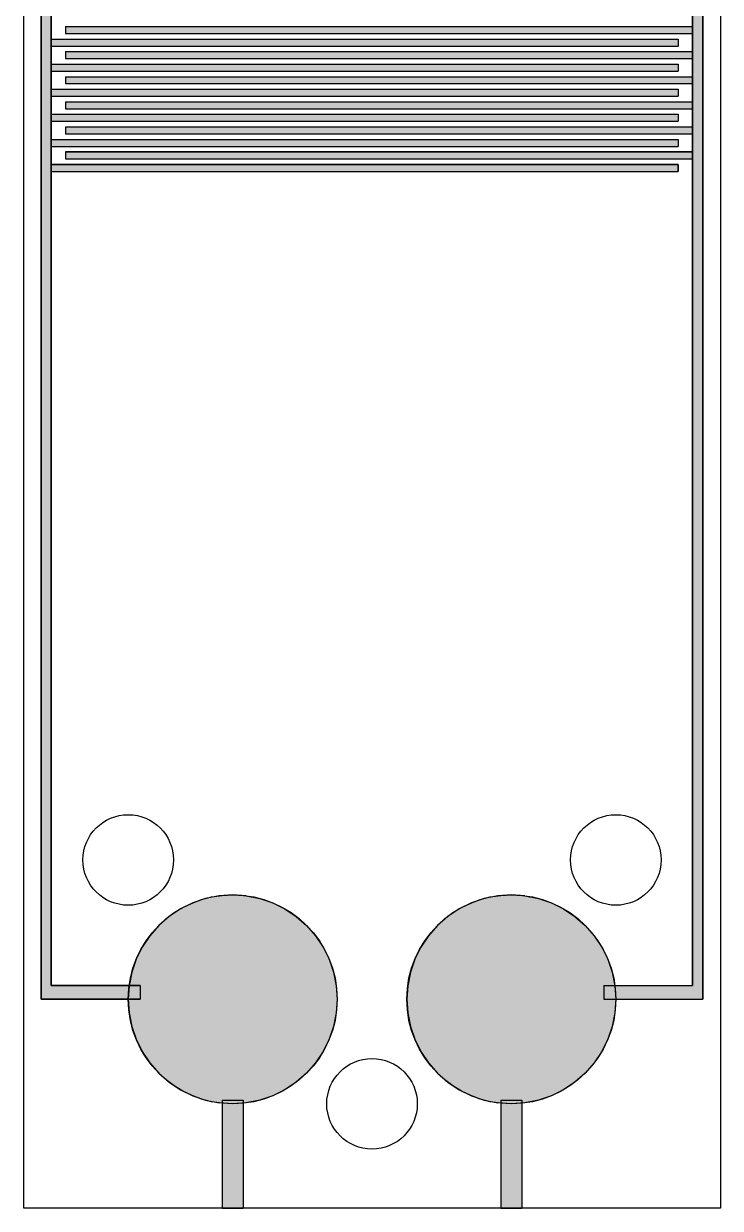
# Model space of a CAD drawing. Extents: x 1124.7 to 1190.6, y 740.2 to 817.2.
# Drawn here: x 1147.77 to 1157.77, y 740.32 to 757.32 of the extents above; entities that cross this region are included whole.
import ezdxf

# ---------------------------------------------------------------- set-up
doc = ezdxf.new("R2010")
doc.units = 0
doc.header["$MEASUREMENT"] = 0
doc.layers.get('0').update_dxf_attribs({"linetype": 'CONTINUOUS'})

# ---------------------------------------------------------------- blocks, each defined once
blk = doc.blocks.new('*U107')
at = {"linetype": 'Continuous'}
for p, q in [((1227.262, 454.012), (1227.086, 453.925)), ((1227.447, 454.075), (1227.262, 454.012)), ((1227.64, 454.113), (1227.447, 454.075)), ((1227.836, 454.126), (1227.64, 454.113)), ((1228.031, 454.113), (1227.836, 454.126)), ((1228.031, 454.113), (1228.224, 454.075)), ((1228.224, 454.075), (1228.41, 454.012)), ((1228.41, 454.012), (1228.586, 453.925)), ((1231.262, 454.012), (1231.086, 453.925)), ((1231.447, 454.075), (1231.262, 454.012)), ((1231.64, 454.113), (1231.447, 454.075)), ((1231.836, 454.126), (1231.64, 454.113)), ((1232.031, 454.113), (1231.836, 454.126)), ((1232.031, 454.113), (1232.224, 454.075)), ((1232.224, 454.075), (1232.41, 454.012)), ((1232.41, 454.012), (1232.586, 453.925)), ((1227.086, 453.925), (1226.923, 453.816)), ((1228.586, 453.925), (1228.749, 453.816)), ((1231.086, 453.925), (1230.923, 453.816)), ((1232.586, 453.925), (1232.749, 453.816)), ((1226.775, 453.686), (1226.646, 453.539)), ((1226.923, 453.816), (1226.775, 453.686)), ((1228.749, 453.816), (1228.896, 453.686)), ((1228.896, 453.686), (1229.026, 453.539)), ((1230.775, 453.686), (1230.646, 453.539)), ((1230.923, 453.816), (1230.775, 453.686)), ((1232.749, 453.816), (1232.896, 453.686)), ((1232.896, 453.686), (1233.026, 453.539)), ((1226.646, 453.539), (1226.537, 453.376)), ((1229.026, 453.539), (1229.135, 453.376)), ((1230.646, 453.539), (1230.537, 453.376)), ((1233.026, 453.539), (1233.135, 453.376)), ((1226.537, 453.376), (1226.45, 453.2)), ((1229.135, 453.376), (1229.221, 453.2)), ((1230.537, 453.376), (1230.45, 453.2)), ((1233.135, 453.376), (1233.221, 453.2)), ((1226.45, 453.2), (1226.387, 453.014)), ((1229.221, 453.2), (1229.285, 453.014)), ((1230.45, 453.2), (1230.387, 453.014)), ((1233.221, 453.2), (1233.285, 453.014)), ((1226.387, 453.014), (1226.348, 452.821)), ((1229.285, 453.014), (1229.323, 452.821)), ((1230.387, 453.014), (1230.348, 452.821)), ((1233.285, 453.014), (1233.323, 452.821)), ((1226.348, 452.821), (1226.336, 452.626)), ((1229.323, 452.821), (1229.336, 452.626)), ((1230.348, 452.821), (1230.336, 452.626)), ((1233.323, 452.821), (1233.336, 452.626)), ((1226.336, 452.626), (1226.348, 452.43)), ((1229.336, 452.626), (1229.323, 452.43)), ((1230.336, 452.626), (1230.348, 452.43)), ((1233.336, 452.626), (1233.323, 452.43)), ((1226.348, 452.43), (1226.387, 452.237)), ((1229.323, 452.43), (1229.285, 452.237)), ((1230.348, 452.43), (1230.387, 452.237)), ((1233.323, 452.43), (1233.285, 452.237)), ((1226.387, 452.237), (1226.45, 452.052)), ((1229.285, 452.237), (1229.221, 452.052)), ((1230.387, 452.237), (1230.45, 452.052)), ((1233.285, 452.237), (1233.221, 452.052)), ((1226.45, 452.052), (1226.537, 451.876)), ((1229.221, 452.052), (1229.135, 451.876)), ((1230.45, 452.052), (1230.537, 451.876)), ((1233.221, 452.052), (1233.135, 451.876)), ((1226.537, 451.876), (1226.646, 451.713)), ((1229.135, 451.876), (1229.026, 451.713)), ((1230.537, 451.876), (1230.646, 451.713)), ((1233.135, 451.876), (1233.026, 451.713)), ((1226.646, 451.713), (1226.775, 451.565)), ((1229.026, 451.713), (1228.896, 451.565)), ((1230.646, 451.713), (1230.775, 451.565)), ((1233.026, 451.713), (1232.896, 451.565)), ((1226.775, 451.565), (1226.923, 451.436)), ((1228.896, 451.565), (1228.749, 451.436)), ((1230.775, 451.565), (1230.923, 451.436)), ((1232.896, 451.565), (1232.749, 451.436)), ((1226.923, 451.436), (1227.086, 451.327)), ((1227.086, 451.327), (1227.262, 451.24)), ((1228.586, 451.327), (1228.41, 451.24)), ((1228.749, 451.436), (1228.586, 451.327)), ((1230.923, 451.436), (1231.086, 451.327)), ((1231.086, 451.327), (1231.262, 451.24)), ((1232.586, 451.327), (1232.41, 451.24)), ((1232.749, 451.436), (1232.586, 451.327)), ((1227.262, 451.24), (1227.447, 451.177)), ((1227.447, 451.177), (1227.64, 451.139)), ((1227.836, 451.126), (1227.64, 451.139)), ((1228.031, 451.139), (1227.836, 451.126)), ((1228.224, 451.177), (1228.031, 451.139)), ((1228.41, 451.24), (1228.224, 451.177)), ((1231.262, 451.24), (1231.447, 451.177)), ((1231.447, 451.177), (1231.64, 451.139)), ((1231.836, 451.126), (1231.64, 451.139)), ((1232.031, 451.139), (1231.836, 451.126)), ((1232.224, 451.177), (1232.031, 451.139)), ((1232.41, 451.24), (1232.224, 451.177))]:
    blk.add_line(p, q, dxfattribs=at)
for points in [[(1227.262, 454.012), (1227.086, 453.925), (1228.586, 453.925)], [(1227.447, 454.075), (1227.262, 454.012), (1228.41, 454.012)], [(1227.64, 454.113), (1227.447, 454.075), (1228.224, 454.075)], [(1227.836, 454.126), (1227.64, 454.113), (1228.031, 454.113)], [(1231.262, 454.012), (1231.086, 453.925), (1232.586, 453.925)], [(1231.447, 454.075), (1231.262, 454.012), (1232.41, 454.012)], [(1231.64, 454.113), (1231.447, 454.075), (1232.224, 454.075)], [(1231.836, 454.126), (1231.64, 454.113), (1232.031, 454.113)], [(1227.086, 453.925), (1226.923, 453.816), (1228.749, 453.816)], [(1231.086, 453.925), (1230.923, 453.816), (1232.749, 453.816)], [(1226.775, 453.686), (1226.646, 453.539), (1229.026, 453.539)], [(1226.923, 453.816), (1226.775, 453.686), (1228.896, 453.686)], [(1230.775, 453.686), (1230.646, 453.539), (1233.026, 453.539)], [(1230.923, 453.816), (1230.775, 453.686), (1232.896, 453.686)], [(1226.646, 453.539), (1226.537, 453.376), (1229.135, 453.376)], [(1230.646, 453.539), (1230.537, 453.376), (1233.135, 453.376)], [(1226.537, 453.376), (1226.45, 453.2), (1229.221, 453.2)], [(1230.537, 453.376), (1230.45, 453.2), (1233.221, 453.2)], [(1226.45, 453.2), (1226.387, 453.014), (1229.285, 453.014)], [(1230.45, 453.2), (1230.387, 453.014), (1233.285, 453.014)], [(1226.387, 453.014), (1226.348, 452.821), (1229.323, 452.821)], [(1230.387, 453.014), (1230.348, 452.821), (1233.323, 452.821)], [(1226.348, 452.821), (1226.336, 452.626), (1229.336, 452.626)], [(1230.348, 452.821), (1230.336, 452.626), (1233.336, 452.626)], [(1226.336, 452.626), (1226.348, 452.43), (1229.323, 452.43)], [(1230.336, 452.626), (1230.348, 452.43), (1233.323, 452.43)], [(1226.348, 452.43), (1226.387, 452.237), (1229.285, 452.237)], [(1230.348, 452.43), (1230.387, 452.237), (1233.285, 452.237)], [(1226.387, 452.237), (1226.45, 452.052), (1229.221, 452.052)], [(1230.387, 452.237), (1230.45, 452.052), (1233.221, 452.052)], [(1226.45, 452.052), (1226.537, 451.876), (1229.135, 451.876)], [(1230.45, 452.052), (1230.537, 451.876), (1233.135, 451.876)], [(1226.537, 451.876), (1226.646, 451.713), (1229.026, 451.713)], [(1230.537, 451.876), (1230.646, 451.713), (1233.026, 451.713)], [(1226.646, 451.713), (1226.775, 451.565), (1228.896, 451.565)], [(1230.646, 451.713), (1230.775, 451.565), (1232.896, 451.565)], [(1226.775, 451.565), (1226.923, 451.436), (1228.749, 451.436)], [(1230.775, 451.565), (1230.923, 451.436), (1232.749, 451.436)], [(1226.923, 451.436), (1227.086, 451.327), (1228.586, 451.327)], [(1227.086, 451.327), (1227.262, 451.24), (1228.41, 451.24)], [(1230.923, 451.436), (1231.086, 451.327), (1232.586, 451.327)], [(1231.086, 451.327), (1231.262, 451.24), (1232.41, 451.24)], [(1227.262, 451.24), (1227.447, 451.177), (1228.224, 451.177)], [(1227.447, 451.177), (1227.64, 451.139), (1228.031, 451.139)], [(1231.262, 451.24), (1231.447, 451.177), (1232.224, 451.177)], [(1231.447, 451.177), (1231.64, 451.139), (1232.031, 451.139)]]:
    blk.add_solid(points, dxfattribs=at)
at = {"linetype": 'Continuous', "extrusion": (0, 0, -1)}
for points in [[(-1227.262, 454.012), (-1228.41, 454.012), (-1228.586, 453.925)], [(-1227.447, 454.075), (-1228.224, 454.075), (-1228.41, 454.012)], [(-1227.64, 454.113), (-1228.031, 454.113), (-1228.224, 454.075)], [(-1231.262, 454.012), (-1232.41, 454.012), (-1232.586, 453.925)], [(-1231.447, 454.075), (-1232.224, 454.075), (-1232.41, 454.012)], [(-1231.64, 454.113), (-1232.031, 454.113), (-1232.224, 454.075)], [(-1227.086, 453.925), (-1228.586, 453.925), (-1228.749, 453.816)], [(-1231.086, 453.925), (-1232.586, 453.925), (-1232.749, 453.816)], [(-1226.775, 453.686), (-1228.896, 453.686), (-1229.026, 453.539)], [(-1226.923, 453.816), (-1228.749, 453.816), (-1228.896, 453.686)], [(-1230.775, 453.686), (-1232.896, 453.686), (-1233.026, 453.539)], [(-1230.923, 453.816), (-1232.749, 453.816), (-1232.896, 453.686)], [(-1226.646, 453.539), (-1229.026, 453.539), (-1229.135, 453.376)], [(-1230.646, 453.539), (-1233.026, 453.539), (-1233.135, 453.376)], [(-1226.537, 453.376), (-1229.135, 453.376), (-1229.221, 453.2)], [(-1230.537, 453.376), (-1233.135, 453.376), (-1233.221, 453.2)], [(-1226.45, 453.2), (-1229.221, 453.2), (-1229.285, 453.014)], [(-1230.45, 453.2), (-1233.221, 453.2), (-1233.285, 453.014)], [(-1226.387, 453.014), (-1229.285, 453.014), (-1229.323, 452.821)], [(-1230.387, 453.014), (-1233.285, 453.014), (-1233.323, 452.821)], [(-1226.348, 452.821), (-1229.323, 452.821), (-1229.336, 452.626)], [(-1230.348, 452.821), (-1233.323, 452.821), (-1233.336, 452.626)], [(-1226.336, 452.626), (-1229.336, 452.626), (-1229.323, 452.43)], [(-1230.336, 452.626), (-1233.336, 452.626), (-1233.323, 452.43)], [(-1226.348, 452.43), (-1229.323, 452.43), (-1229.285, 452.237)], [(-1230.348, 452.43), (-1233.323, 452.43), (-1233.285, 452.237)], [(-1226.387, 452.237), (-1229.285, 452.237), (-1229.221, 452.052)], [(-1230.387, 452.237), (-1233.285, 452.237), (-1233.221, 452.052)], [(-1226.45, 452.052), (-1229.221, 452.052), (-1229.135, 451.876)], [(-1230.45, 452.052), (-1233.221, 452.052), (-1233.135, 451.876)], [(-1226.537, 451.876), (-1229.135, 451.876), (-1229.026, 451.713)], [(-1230.537, 451.876), (-1233.135, 451.876), (-1233.026, 451.713)], [(-1226.646, 451.713), (-1229.026, 451.713), (-1228.896, 451.565)], [(-1230.646, 451.713), (-1233.026, 451.713), (-1232.896, 451.565)], [(-1226.775, 451.565), (-1228.896, 451.565), (-1228.749, 451.436)], [(-1230.775, 451.565), (-1232.896, 451.565), (-1232.749, 451.436)], [(-1226.923, 451.436), (-1228.749, 451.436), (-1228.586, 451.327)], [(-1227.086, 451.327), (-1228.586, 451.327), (-1228.41, 451.24)], [(-1230.923, 451.436), (-1232.749, 451.436), (-1232.586, 451.327)], [(-1231.086, 451.327), (-1232.586, 451.327), (-1232.41, 451.24)], [(-1227.262, 451.24), (-1228.41, 451.24), (-1228.224, 451.177)], [(-1227.447, 451.177), (-1228.224, 451.177), (-1228.031, 451.139)], [(-1227.64, 451.139), (-1228.031, 451.139), (-1227.836, 451.126)], [(-1231.262, 451.24), (-1232.41, 451.24), (-1232.224, 451.177)], [(-1231.447, 451.177), (-1232.224, 451.177), (-1232.031, 451.139)], [(-1231.64, 451.139), (-1232.031, 451.139), (-1231.836, 451.126)]]:
    blk.add_solid(points, dxfattribs=at)
blk = doc.blocks.new('*U108')
at = {"linetype": 'Continuous'}
for p, q in [((1234.438, 479.019), (1234.586, 479.019)), ((1234.438, 479.019), (1234.438, 452.826)), ((1234.586, 479.019), (1234.586, 452.826)), ((1233.162, 452.826), (1234.438, 452.826)), ((1233.162, 452.826), (1233.162, 452.626)), ((1234.586, 452.826), (1234.586, 452.626)), ((1233.162, 452.626), (1234.586, 452.626))]:
    blk.add_line(p, q, dxfattribs=at)
for points in [[(1234.438, 479.019), (1234.438, 479.019), (1234.586, 479.019)], [(1234.438, 479.019), (1234.438, 452.826), (1234.586, 452.826)], [(1233.162, 452.826), (1233.162, 452.826), (1234.438, 452.826)], [(1233.162, 452.826), (1233.162, 452.626), (1234.586, 452.626)], [(1233.162, 452.626), (1233.162, 452.626), (1234.586, 452.626)]]:
    blk.add_solid(points, dxfattribs=at)
at = {"linetype": 'Continuous', "extrusion": (0, 0, -1)}
for points in [[(-1234.438, 479.019), (-1234.586, 479.019), (-1234.586, 452.826)], [(-1233.162, 452.826), (-1234.586, 452.826), (-1234.586, 452.626)]]:
    blk.add_solid(points, dxfattribs=at)
blk = doc.blocks.new('*U109')
at = {"linetype": 'Continuous'}
for p, q in [((1225.086, 479.019), (1225.231, 479.019)), ((1225.086, 479.019), (1225.086, 452.826)), ((1225.231, 479.019), (1225.231, 452.826)), ((1225.086, 452.826), (1225.086, 452.626)), ((1225.231, 452.826), (1226.506, 452.826)), ((1226.506, 452.826), (1226.506, 452.626)), ((1225.086, 452.626), (1226.506, 452.626))]:
    blk.add_line(p, q, dxfattribs=at)
for points in [[(1225.086, 479.019), (1225.086, 479.019), (1225.231, 479.019)], [(1225.086, 479.019), (1225.086, 452.826), (1225.231, 452.826)], [(1225.086, 452.826), (1225.086, 452.626), (1226.506, 452.626)], [(1225.231, 452.826), (1225.231, 452.826), (1226.506, 452.826)], [(1225.086, 452.626), (1225.086, 452.626), (1226.506, 452.626)]]:
    blk.add_solid(points, dxfattribs=at)
at = {"linetype": 'Continuous', "extrusion": (0, 0, -1)}
for points in [[(-1225.086, 479.019), (-1225.231, 479.019), (-1225.231, 452.826)], [(-1225.086, 452.826), (-1226.506, 452.826), (-1226.506, 452.626)]]:
    blk.add_solid(points, dxfattribs=at)
blk = doc.blocks.new('*U110')
at = {"linetype": 'Continuous'}
for p, q in [((1225.438, 464.789), (1234.438, 464.789)), ((1225.438, 464.789), (1225.438, 464.689)), ((1234.438, 464.789), (1234.438, 464.689)), ((1225.231, 464.609), (1234.231, 464.609)), ((1225.231, 464.609), (1225.231, 464.509)), ((1225.438, 464.689), (1234.438, 464.689)), ((1234.231, 464.609), (1234.231, 464.509)), ((1225.231, 464.509), (1234.231, 464.509))]:
    blk.add_line(p, q, dxfattribs=at)
for points in [[(1225.438, 464.789), (1225.438, 464.789), (1234.438, 464.789)], [(1225.438, 464.789), (1225.438, 464.689), (1234.438, 464.689)], [(1225.231, 464.609), (1225.231, 464.609), (1234.231, 464.609)], [(1225.231, 464.609), (1225.231, 464.509), (1234.231, 464.509)], [(1225.438, 464.689), (1225.438, 464.689), (1234.438, 464.689)], [(1225.231, 464.509), (1225.231, 464.509), (1234.231, 464.509)]]:
    blk.add_solid(points, dxfattribs=at)
at = {"linetype": 'Continuous', "extrusion": (0, 0, -1)}
for points in [[(-1225.438, 464.789), (-1234.438, 464.789), (-1234.438, 464.689)], [(-1225.231, 464.609), (-1234.231, 464.609), (-1234.231, 464.509)]]:
    blk.add_solid(points, dxfattribs=at)
blk = doc.blocks.new('*U111')
at = {"linetype": 'Continuous'}
for p, q in [((1225.438, 465.149), (1234.438, 465.149)), ((1225.438, 465.149), (1225.438, 465.049)), ((1225.438, 465.049), (1234.438, 465.049)), ((1234.438, 465.149), (1234.438, 465.049)), ((1225.231, 464.969), (1234.231, 464.969)), ((1225.231, 464.969), (1225.231, 464.869)), ((1234.231, 464.969), (1234.231, 464.869)), ((1225.231, 464.869), (1234.231, 464.869))]:
    blk.add_line(p, q, dxfattribs=at)
for points in [[(1225.438, 465.149), (1225.438, 465.149), (1234.438, 465.149)], [(1225.438, 465.149), (1225.438, 465.049), (1234.438, 465.049)], [(1225.438, 465.049), (1225.438, 465.049), (1234.438, 465.049)], [(1225.231, 464.969), (1225.231, 464.969), (1234.231, 464.969)], [(1225.231, 464.969), (1225.231, 464.869), (1234.231, 464.869)], [(1225.231, 464.869), (1225.231, 464.869), (1234.231, 464.869)]]:
    blk.add_solid(points, dxfattribs=at)
at = {"linetype": 'Continuous', "extrusion": (0, 0, -1)}
for points in [[(-1225.438, 465.149), (-1234.438, 465.149), (-1234.438, 465.049)], [(-1225.231, 464.969), (-1234.231, 464.969), (-1234.231, 464.869)]]:
    blk.add_solid(points, dxfattribs=at)
blk = doc.blocks.new('*U112')
at = {"linetype": 'Continuous'}
for p, q in [((1225.438, 465.509), (1234.438, 465.509)), ((1225.438, 465.509), (1225.438, 465.409)), ((1225.438, 465.409), (1234.438, 465.409)), ((1234.438, 465.509), (1234.438, 465.409)), ((1225.231, 465.329), (1234.231, 465.329)), ((1225.231, 465.329), (1225.231, 465.229)), ((1225.231, 465.229), (1234.231, 465.229)), ((1234.231, 465.329), (1234.231, 465.229))]:
    blk.add_line(p, q, dxfattribs=at)
for points in [[(1225.438, 465.509), (1225.438, 465.509), (1234.438, 465.509)], [(1225.438, 465.509), (1225.438, 465.409), (1234.438, 465.409)], [(1225.438, 465.409), (1225.438, 465.409), (1234.438, 465.409)], [(1225.231, 465.329), (1225.231, 465.329), (1234.231, 465.329)], [(1225.231, 465.329), (1225.231, 465.229), (1234.231, 465.229)], [(1225.231, 465.229), (1225.231, 465.229), (1234.231, 465.229)]]:
    blk.add_solid(points, dxfattribs=at)
at = {"linetype": 'Continuous', "extrusion": (0, 0, -1)}
for points in [[(-1225.438, 465.509), (-1234.438, 465.509), (-1234.438, 465.409)], [(-1225.231, 465.329), (-1234.231, 465.329), (-1234.231, 465.229)]]:
    blk.add_solid(points, dxfattribs=at)
blk = doc.blocks.new('*U113')
at = {"linetype": 'Continuous'}
for p, q in [((1225.438, 465.869), (1234.438, 465.869)), ((1225.438, 465.869), (1225.438, 465.769)), ((1225.438, 465.769), (1234.438, 465.769)), ((1234.438, 465.869), (1234.438, 465.769)), ((1225.231, 465.689), (1234.231, 465.689)), ((1225.231, 465.689), (1225.231, 465.589)), ((1225.231, 465.589), (1234.231, 465.589)), ((1234.231, 465.689), (1234.231, 465.589))]:
    blk.add_line(p, q, dxfattribs=at)
for points in [[(1225.438, 465.869), (1225.438, 465.869), (1234.438, 465.869)], [(1225.438, 465.869), (1225.438, 465.769), (1234.438, 465.769)], [(1225.438, 465.769), (1225.438, 465.769), (1234.438, 465.769)], [(1225.231, 465.689), (1225.231, 465.689), (1234.231, 465.689)], [(1225.231, 465.689), (1225.231, 465.589), (1234.231, 465.589)], [(1225.231, 465.589), (1225.231, 465.589), (1234.231, 465.589)]]:
    blk.add_solid(points, dxfattribs=at)
at = {"linetype": 'Continuous', "extrusion": (0, 0, -1)}
for points in [[(-1225.438, 465.869), (-1234.438, 465.869), (-1234.438, 465.769)], [(-1225.231, 465.689), (-1234.231, 465.689), (-1234.231, 465.589)]]:
    blk.add_solid(points, dxfattribs=at)
blk = doc.blocks.new('*U114')
at = {"linetype": 'Continuous'}
for p, q in [((1225.438, 466.229), (1234.438, 466.229)), ((1225.438, 466.229), (1225.438, 466.129)), ((1225.438, 466.129), (1234.438, 466.129)), ((1234.438, 466.229), (1234.438, 466.129)), ((1225.231, 466.049), (1234.231, 466.049)), ((1225.231, 466.049), (1225.231, 465.949)), ((1225.231, 465.949), (1234.231, 465.949)), ((1234.231, 466.049), (1234.231, 465.949))]:
    blk.add_line(p, q, dxfattribs=at)
for points in [[(1225.438, 466.229), (1225.438, 466.229), (1234.438, 466.229)], [(1225.438, 466.229), (1225.438, 466.129), (1234.438, 466.129)], [(1225.438, 466.129), (1225.438, 466.129), (1234.438, 466.129)], [(1225.231, 466.049), (1225.231, 466.049), (1234.231, 466.049)], [(1225.231, 466.049), (1225.231, 465.949), (1234.231, 465.949)], [(1225.231, 465.949), (1225.231, 465.949), (1234.231, 465.949)]]:
    blk.add_solid(points, dxfattribs=at)
at = {"linetype": 'Continuous', "extrusion": (0, 0, -1)}
for points in [[(-1225.438, 466.229), (-1234.438, 466.229), (-1234.438, 466.129)], [(-1225.231, 466.049), (-1234.231, 466.049), (-1234.231, 465.949)]]:
    blk.add_solid(points, dxfattribs=at)
blk = doc.blocks.new('*U115')
at = {"linetype": 'Continuous'}
for p, q in [((1225.438, 466.589), (1234.438, 466.589)), ((1225.438, 466.589), (1225.438, 466.489)), ((1234.438, 466.589), (1234.438, 466.489)), ((1225.231, 466.409), (1234.231, 466.409)), ((1225.231, 466.409), (1225.231, 466.309)), ((1225.438, 466.489), (1234.438, 466.489)), ((1234.231, 466.409), (1234.231, 466.309)), ((1225.231, 466.309), (1234.231, 466.309))]:
    blk.add_line(p, q, dxfattribs=at)
for points in [[(1225.438, 466.589), (1225.438, 466.589), (1234.438, 466.589)], [(1225.438, 466.589), (1225.438, 466.489), (1234.438, 466.489)], [(1225.231, 466.409), (1225.231, 466.409), (1234.231, 466.409)], [(1225.231, 466.409), (1225.231, 466.309), (1234.231, 466.309)], [(1225.438, 466.489), (1225.438, 466.489), (1234.438, 466.489)], [(1225.231, 466.309), (1225.231, 466.309), (1234.231, 466.309)]]:
    blk.add_solid(points, dxfattribs=at)
at = {"linetype": 'Continuous', "extrusion": (0, 0, -1)}
for points in [[(-1225.438, 466.589), (-1234.438, 466.589), (-1234.438, 466.489)], [(-1225.231, 466.409), (-1234.231, 466.409), (-1234.231, 466.309)]]:
    blk.add_solid(points, dxfattribs=at)
blk = doc.blocks.new('*U205')
at = {"linetype": 'Continuous'}
for p, q in [((1183.14, 782.968), (1183.44, 782.968)), ((1183.14, 782.968), (1183.14, 781.416)), ((1183.44, 782.968), (1183.44, 781.416)), ((1187.14, 782.968), (1187.44, 782.968)), ((1187.14, 782.968), (1187.14, 782.968)), ((1187.14, 782.968), (1187.14, 781.416)), ((1187.44, 782.968), (1187.44, 782.968)), ((1187.44, 782.968), (1187.44, 781.416)), ((1183.14, 781.416), (1183.14, 781.416)), ((1183.14, 781.416), (1183.44, 781.416)), ((1183.44, 781.416), (1183.44, 781.416)), ((1187.14, 781.416), (1187.44, 781.416))]:
    blk.add_line(p, q, dxfattribs=at)
for points in [[(1183.14, 782.968), (1183.14, 782.968), (1183.44, 782.968)], [(1183.14, 782.968), (1183.14, 781.416), (1183.44, 781.416)], [(1187.14, 782.968), (1187.14, 782.968), (1187.44, 782.968)], [(1187.14, 782.968), (1187.14, 782.968), (1187.44, 782.968)], [(1187.14, 782.968), (1187.14, 781.416), (1187.44, 781.416)], [(1183.14, 781.416), (1183.14, 781.416), (1183.44, 781.416)], [(1183.14, 781.416), (1183.14, 781.416), (1183.44, 781.416)], [(1187.14, 781.416), (1187.14, 781.416), (1187.44, 781.416)]]:
    blk.add_solid(points, dxfattribs=at)
at = {"linetype": 'Continuous', "extrusion": (0, 0, -1)}
for points in [[(-1183.14, 782.968), (-1183.44, 782.968), (-1183.44, 781.416)], [(-1187.14, 782.968), (-1187.44, 782.968), (-1187.44, 782.968)], [(-1187.14, 782.968), (-1187.44, 782.968), (-1187.44, 781.416)], [(-1183.14, 781.416), (-1183.44, 781.416), (-1183.44, 781.416)]]:
    blk.add_solid(points, dxfattribs=at)

msp = doc.modelspace()

# ---------------------------------------------------------------- linework, layer by layer
for p, q in [((1147.766, 740.315), (1147.766, 770.315)), ((1147.766, 740.315), (1147.766, 770.315)), ((1157.766, 770.315), (1157.766, 740.315)), ((1157.766, 770.315), (1157.766, 740.315)), ((1148.016, 743.315), (1148.016, 769.708)), ((1148.161, 743.515), (1148.161, 769.708)), ((1157.368, 743.515), (1157.368, 769.708)), ((1157.516, 743.315), (1157.516, 769.708)), ((1157.368, 755.478), (1148.368, 755.478)), ((1148.368, 755.478), (1148.368, 755.378)), ((1157.368, 755.378), (1157.368, 755.478)), ((1157.161, 755.298), (1148.161, 755.298)), ((1148.161, 755.298), (1148.161, 755.198)), ((1148.368, 755.378), (1157.368, 755.378)), ((1157.161, 755.198), (1157.161, 755.298)), ((1148.161, 755.198), (1157.161, 755.198)), ((1149.436, 743.515), (1148.161, 743.515)), ((1149.436, 743.515), (1149.436, 743.315)), ((1156.092, 743.515), (1157.368, 743.515)), ((1156.092, 743.515), (1156.092, 743.315)), ((1149.436, 743.315), (1148.016, 743.315)), ((1156.092, 743.315), (1157.516, 743.315)), ((1157.766, 740.315), (1147.766, 740.315)), ((1157.766, 740.315), (1147.766, 740.315))]:
    msp.add_line(p, q)
for centre, radius in [((1149.266, 745.315), 0.65), ((1156.266, 745.315), 0.65), ((1150.766, 743.315), 1.5), ((1154.766, 743.315), 1.5), ((1152.766, 741.815), 0.65)]:
    msp.add_circle(centre, radius)

# ---------------------------------------------------------------- block references
at = {"linetype": 'Continuous'}
for name, p in [('*U109', (-77.07, 290.689)), ('*U108', (-77.07, 290.689)), ('*U115', (-77.07, 290.689)), ('*U114', (-77.07, 290.689)), ('*U113', (-77.07, 290.689)), ('*U112', (-77.07, 290.689)), ('*U111', (-77.07, 290.689)), ('*U110', (-77.07, 290.689)), ('*U107', (-77.07, 290.689)), ('*U205', (-32.523, -41.101))]:
    msp.add_blockref(name, p, dxfattribs=at)

doc.saveas('drawing.dxf')
